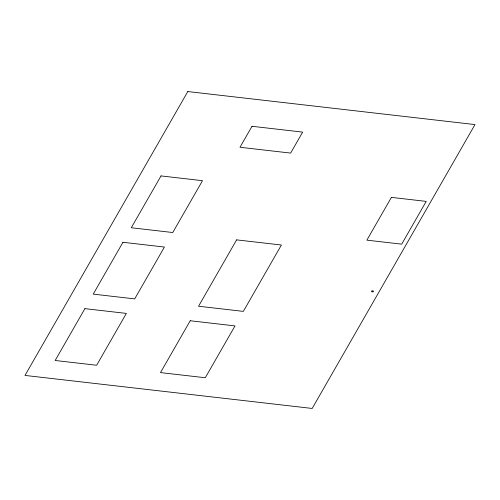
<?xml version="1.0" encoding="UTF-8"?>
<svg xmlns="http://www.w3.org/2000/svg" width="500" height="500" viewBox="0 0 500 500"><rect width="100%" height="100%" fill="white"/><g stroke="black" fill="none" stroke-linecap="round" stroke-linejoin="round"><path stroke-width="0.75" d="M187.812 91.55L25 375.425L312.188 408.45L475 124.575L187.812 91.55M84.894 308.65L55.163 360.487L96.631 365.256L126.363 313.412L84.894 308.65M122.956 242.281L93.225 294.119L134.694 298.888L164.425 247.05L122.956 242.281M161.019 175.919L131.287 227.756L172.756 232.525L202.488 180.688L161.019 175.919M252.013 126.287L239.981 147.269L290.631 153.094L302.663 132.113L252.013 126.287M190.225 320.756L160.494 372.6L205.275 377.744L235.006 325.906L190.225 320.756M236.619 239.869L198.556 306.231L243.337 311.381L281.4 245.019L236.619 239.869M391.4 197.381L366.869 240.15L401.694 244.156L426.219 201.388L391.4 197.381M371.987 290.906L371.525 291.712L373.113 291.894L373.575 291.087L371.987 290.906"/></g></svg>
